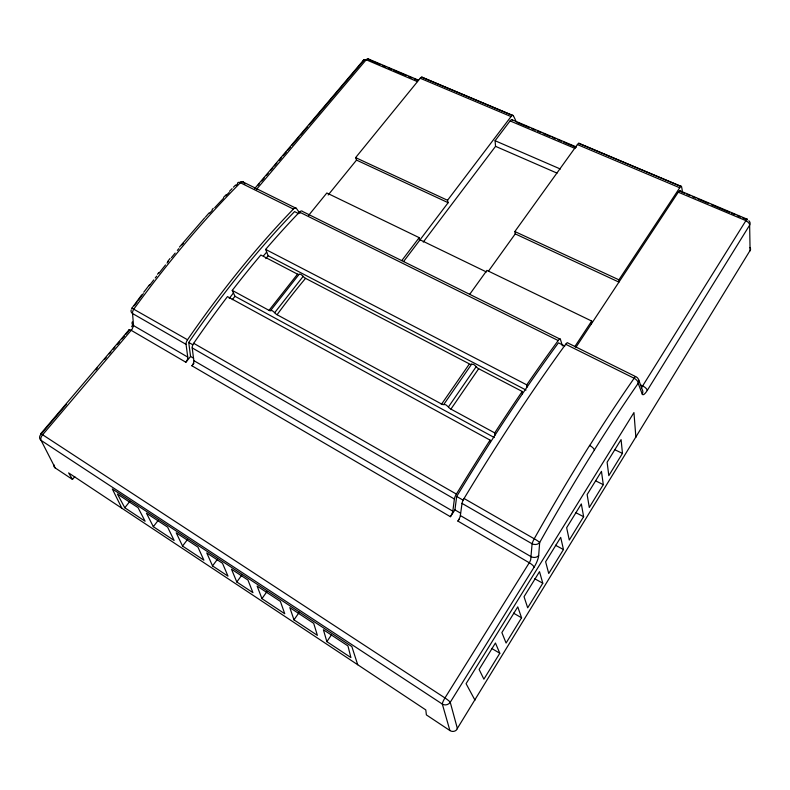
<?xml version="1.0" encoding="UTF-8"?>
<svg xmlns="http://www.w3.org/2000/svg" width="790" height="790" viewBox="0 0 790 790"><rect width="100%" height="100%" fill="white"/><g stroke="black" fill="none" stroke-linecap="round" stroke-linejoin="round"><path stroke-width="1.19" d="M534.129 567.141A11.169 3.111 -62.8 0 0 538.671 555.508L539.659 542.542A498.233 96.696 -62.9 0 1 638.202 383.269A5.323 4.898 -13.7 0 0 636.009 376.771A5.244 0.958 -62.9 0 0 634.094 378.232L565.689 344.272A487.351 86.238 -60.7 0 0 464.056 498.49A5.451 1.402 -60.9 0 0 462.022 503.398L460.363 515.554A5.421 1.383 -60.6 0 1 457.914 521.094L529.27 562.757A5.589 1.442 33.3 0 1 534.129 567.141L450.241 702.28A5.777 5.589 -30 0 1 442.321 704.068L41.09 440.395A5.125 4.177 -24 0 1 40.912 434.372L66.36 404.421M591.394 323.87L591.7 321.056L486.907 270.387L469.704 294.315M450.389 516.7A5.402 1.412 -60.6 0 0 452.828 511.17L454.388 499.004A5.431 1.432 -60.8 0 1 456.393 494.096A486.285 88.47 -60.7 0 1 490.067 440.119L227.481 296.606A449.036 160.281 -59 0 0 193.688 343.295A4.898 2.469 -59 0 0 192.217 347.916L193.836 360.635A4.868 2.429 -58.5 0 1 191.931 365.79L450.389 516.7L454.931 509.876L456.679 496.466A481.841 87.562 -60.7 0 1 490.373 442.37L495.004 435.162A481.841 87.562 -60.7 0 1 522.397 393.864L526.91 387.278A481.841 87.562 -60.7 0 1 558.421 342.84L564.82 346.02M74.793 476.637L72.492 479.431L68.621 472.904L425.8 709.914L426.383 714.901L449.905 730.543A5.649 5.431 -88.6 0 0 456.294 730.158L750.5 249.788A4.691 3.733 7.9 0 0 749.996 247.487M522.397 393.864L522.23 391.465L478.671 368.723A2.893 1.076 34.7 0 1 476.232 366.6L473.684 364.417L471.62 364.19A2.884 1.067 34.9 0 1 469.457 363.913L305.572 278.366A2.706 0.938 38.4 0 1 303.202 276.332L300.921 274.347L299.173 274.229A2.706 0.928 38.5 0 1 297.524 274.16L260.848 255.022A449.036 160.281 -59 0 0 232.25 290.394L269.025 310.361A2.745 0.839 38.3 0 0 270.634 310.5L272.353 310.707L274.673 312.692A2.755 0.849 38.1 0 0 277.102 314.746L441.669 404.085A2.933 0.968 35.1 0 0 443.792 404.46L445.827 404.776L448.434 406.969A2.943 0.978 34.9 0 0 450.922 409.111L494.728 432.89L495.004 435.162M499.803 653.261L483.895 679.183L479.115 669.436L495.439 643.011L499.803 653.261L491.716 648.432M521.578 617.79L506.084 643.04L501.877 632.583L517.766 606.858L521.578 617.79L513.51 613.159M542.789 583.227L527.69 607.826L524.037 596.707L539.511 571.654L542.789 583.227L534.751 578.774M563.468 549.534L548.744 573.51L545.623 561.769L560.693 537.368L563.468 549.534L555.459 545.258M583.622 516.69L569.274 540.064L566.647 527.73L581.331 503.941L583.622 516.69L575.643 512.582M603.293 484.645L589.291 507.457L587.138 494.55L601.457 471.363L603.293 484.645L595.561 480.814M622.471 453.391L608.813 475.639L607.115 462.209L621.078 439.605L622.471 453.391L614.768 449.707M634.094 378.232A5.333 2.844 33.7 0 1 638.211 383.278L642.231 394.091A10.26 2.676 -65.5 0 0 647.257 390.467L749.641 225.16A4.947 4.039 -5.4 0 0 748.871 220.766M449.905 730.543L442.321 704.068A5.945 1.116 -59.7 0 1 444.958 697.945L529.27 562.757A5.49 2.034 -64.5 0 0 530.692 559.735L532.095 543.787A5.589 1.076 -61.3 0 1 534.277 538.8L464.056 498.49M747.35 219.867A4.829 0.751 -64.3 0 0 745.809 220.805L641.421 387.87M450.922 409.111L478.671 368.723M457.914 521.094L459.207 519.129M574.784 346.672L591.7 321.056M681.494 186.519L579.455 143.523A4.562 1.363 -66.1 0 0 577.391 144.57L514.853 231.529L515.238 233.899L618.935 282.109L618.926 279.828L679.726 187.763A4.73 1.007 -65 0 1 681.494 186.519A166.325 37.239 -63.4 0 1 682.372 191.773M575.92 347.304L678.264 192.187A4.72 1.007 -65 0 1 680.062 191.387M448.434 406.969L476.232 366.6M326.863 641.648L323.396 629.739L347.946 645.904L350.898 657.566L326.863 641.648L331.504 634.824M471.62 364.19L443.792 404.46M293.979 619.854L289.821 607.619L313.709 623.359L317.382 635.357L293.979 619.854L299.301 612.22M143.75 292.231L149.616 284.627M261.934 598.632L257.135 586.081L280.391 601.407L284.736 613.731L261.934 598.632L266.951 591.621M488.368 271.306L515.238 233.899M236.803 581.983L231.5 569.205L247.951 580.038L252.938 592.668L236.803 581.983L241.829 575.09M132.256 308.604L131.91 308.159L141.637 294.956M212.53 565.897L206.753 552.901L222.513 563.28L227.984 576.137L212.53 565.897L217.566 559.113M423.243 242.076L495.547 146.338L495.093 140.729L510.093 120.919A4.434 1.57 -66.8 0 1 512.503 120.465M182.549 546.038L176.21 532.786L197.944 547.105L203.889 560.169L182.549 546.038L187.605 539.382M401.764 260.631L419.194 237.652L326.833 192.987L308.535 215.472M403.493 261.658L448.147 202.704L447.535 200.285L511.041 116.574A4.454 1.58 -66.9 0 1 513.273 115.646A156.331 58.016 -64.2 0 1 516.067 121.68M167.618 261.559L170.038 258.498M157.487 274.258L158.681 272.698M229.228 298.462L233.445 292.962M274.673 312.692L303.202 276.332M269.025 310.361L297.524 274.16M153.319 526.663L146.446 513.174L167.628 527.127L174.126 540.449L153.319 526.663L158.375 520.146M270.634 310.5L299.173 274.229M124.8 507.773L117.414 494.056L138.072 507.664L145.093 521.222L124.8 507.773L129.866 501.374M328.156 194.992L356.517 160.103L355.619 157.625L420.231 78.249A4.306 1.847 -68 0 1 422.69 77.479L513.273 115.646M191.931 365.79L193.945 363.301M129.185 330.467A4.75 1.057 38.7 0 1 131.258 330.358L185.857 362.235L190.558 356.468L188.731 342.445A444.138 160.252 -58.9 0 1 294.561 211.602L298.62 213.626M232.24 299.687L235.005 296.299L232.25 290.394M265.815 258.606L268.156 255.753L265.637 249.413A449.036 160.281 -59 0 1 299.509 212.095A4.622 2.232 -64 0 1 302.531 211.463L560.396 339.285L562.411 345.882M205.41 217.122L209.113 212.905M179.429 247.072L204.65 217.902M254.617 188.622L363.44 60.208M257.797 185.63L259.387 183.764M261.767 180.95L264.146 178.145M266.526 175.331L268.116 173.464M270.496 170.65L272.876 167.845M274.466 165.969L276.846 163.155M279.226 160.35L281.605 157.536M283.185 155.669L286.365 151.917M287.945 150.051L290.325 147.236M291.915 145.36L299.054 136.937M300.644 135.06L307.784 126.637M309.364 124.761L363.311 61.077A4.118 3.456 -14 0 1 364.427 60.05M256.306 189.61L366.096 59.892A4.207 1.985 -68.7 0 1 368.93 59.704L380.276 64.504M129.007 329.845L40.596 433.878A4.957 0.573 37.6 0 1 42.64 434.767L444.958 697.945A5.886 0.79 34.8 0 1 450.241 702.28L457.45 728.795M95.788 369.779L97.377 367.913M104.537 359.48L106.127 357.613M109.306 353.871L110.896 351.994M113.286 349.19L114.876 347.314M117.256 344.509L119.645 341.695M122.035 338.89L124.415 336.076M126.005 334.209L128.395 331.395M72.492 479.431L55.211 467.937L41.09 440.395A5.036 2.755 -52.8 0 1 42.64 434.767L132.147 329.173L133.54 325.589L132.552 313.531A4.868 3.545 -3.6 0 1 131.308 309.799M263.514 255.792L266.694 252.079M212.135 209.607L213.28 208.333M229.475 191.299L232.053 188.672M223.531 197.391L226.384 194.498M235.558 185.087L233.406 187.2M131.91 308.159L187.516 339.759A4.878 2.489 -58.9 0 0 186.055 344.361L187.744 357.09A4.859 2.449 -58.4 0 1 185.857 362.235M678.264 192.187L746.254 220.795M421.633 77.144L512.364 115.38M578.655 143.316L680.891 186.391M420.231 78.249L511.041 116.574M577.391 144.57L679.726 187.763M368.476 59.003L418.433 80.136M512.197 119.803L575.969 146.782M679.973 190.775L747.34 219.274M382.548 65.461L385.945 66.903M388.216 67.861L391.613 69.303M393.884 70.261L406.356 75.544M408.628 76.502L412.025 77.943M414.296 78.901L417.703 80.343M517.045 122.391L529.547 127.684M531.818 128.642L535.235 130.093M537.506 131.051L540.913 132.493M543.184 133.461L550.008 136.344M552.279 137.302L555.696 138.754M557.967 139.712L561.374 141.153M563.645 142.121L576.157 147.404M681.187 191.861L684.555 193.283M686.796 194.231L690.154 195.663M692.395 196.611L695.763 198.033M698.005 198.981L708.097 203.257M711.464 204.679L729.407 212.273M731.649 213.221L735.006 214.643M737.258 215.591L740.615 217.013M742.857 217.961L746.224 219.393M365.958 59.655L417.318 81.597M510.093 120.919L575.13 148.481M495.093 140.729L560.357 169.02M495.547 146.338L557.039 173.119M355.619 157.625L447.535 200.285M514.853 231.529L618.926 279.828M356.517 160.103L448.147 202.704M420.043 239.814L486.413 271.957M299.884 213.32L296.428 208.442L243.577 182.233A4.513 3.98 -31.5 0 0 240.338 181.937M634.913 376.228L567.862 342.988A5.115 1.254 -63.1 0 0 565.689 344.272M296.428 208.442A4.612 2.252 -64 0 0 293.396 209.064L240.407 182.747A4.582 2.143 44.7 0 0 237.553 183.902A430.797 146.022 -56.9 0 0 235.874 185.581M299.509 212.095L558.204 340.549A5.105 1.284 -63.2 0 1 560.396 339.285M640.789 385.016L642.971 386.103A5.175 2.173 30.9 0 1 647.257 390.467M265.637 249.413L526.752 384.858L526.91 387.278M268.156 255.753L526.021 390.043M235.005 296.299L494.293 437.541M193.688 343.295L456.393 494.096M188.731 342.445L192.839 344.805M456.679 496.466L463.345 500.297M186.055 344.361L132.552 313.531A4.77 2.666 -58.4 0 1 133.905 308.989A435.053 146.802 -56.9 0 1 240.407 182.737A4.513 2.419 -64.3 0 1 243.577 182.233L244.821 184.139M192.217 347.916L454.388 499.004M462.022 503.398L532.095 543.787A5.609 4.503 7.6 0 0 539.659 542.542A5.668 0.731 30.4 0 0 534.277 538.8M190.558 356.468L193.599 358.226M454.931 509.876L460.56 513.144M187.744 357.09L133.54 325.589A4.809 3.535 -3.8 0 1 132.305 321.866M193.836 360.635L452.828 511.17M460.363 515.554L531.196 556.733A5.54 4.493 8 0 0 538.671 555.498M474.978 700.167L466.08 683.676L633.945 412.578L635.891 437.384M121.907 508.276L112.308 488.951L351.856 646.556L357.702 664.745M444.958 697.945L445.165 698.449M638.557 379.556L642.576 390.438A5.194 4.809 -12.7 0 1 642.231 394.091M490.067 440.119L490.373 442.37M419.194 237.652L419.48 240.555M750.085 250.884L749.641 225.16A4.839 2.745 28 0 0 745.809 220.805M363.311 61.077A4.177 2.094 42.2 0 1 366.096 59.892M494.728 432.89A486.285 88.47 -60.7 0 1 522.23 391.465M526.752 384.858A486.285 88.47 -60.7 0 1 558.204 340.549M277.083 314.716A456.166 254.479 -66.5 0 1 305.562 278.337M187.516 339.759A448.147 161.851 -58.9 0 1 293.396 209.064M55.211 467.937A4.839 3.901 -37.9 0 1 53.809 464.589M469.013 364.476A442.607 11.376 -54.7 0 1 441.304 404.51M134.32 305.76A430.797 146.022 -56.9 0 1 137.085 301.987M138.467 300.111A430.797 146.022 -56.9 0 1 143.326 293.594M149.28 285.733A430.797 146.022 -56.9 0 1 153.764 279.907M155.245 278.001A430.797 146.022 -56.9 0 1 156.706 276.115M158.909 273.3A430.797 146.022 -56.9 0 1 165.535 264.936M167.016 263.1A430.797 146.022 -56.9 0 1 168.487 261.263M171.44 257.629A430.797 146.022 -56.9 0 1 175.133 253.106M177.345 250.42A430.797 146.022 -56.9 0 1 178.826 248.643M181.927 244.93A430.797 146.022 -56.9 0 1 183.497 243.063M209.686 213.162A430.797 146.022 -56.9 0 1 212.184 210.426M214.683 207.721A430.797 146.022 -56.9 0 1 223.481 198.349M225.831 195.881A430.797 146.022 -56.9 0 1 229.1 192.493M367.469 59.309A4.118 3.456 -14 0 1 368.93 59.704M589.676 445.6A501.976 98.572 -62.9 0 1 634.064 378.361M534.257 538.721A502.006 98.661 -62.9 0 1 589.686 445.363M132.197 325.628A9.49 4.503 -56.2 0 1 131.663 326.764M589.686 445.491A5.51 1.985 32.1 0 1 594.366 450.043"/></g></svg>
